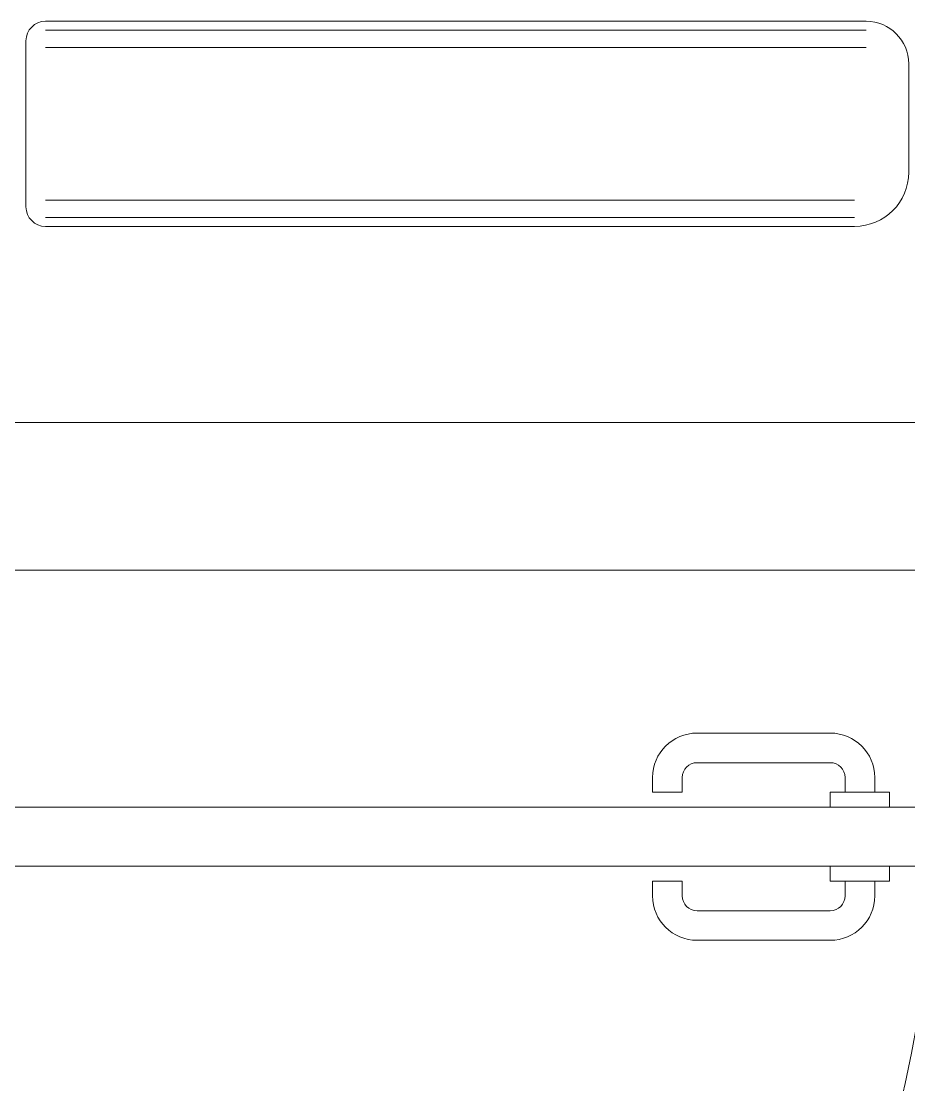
# Model space of a CAD drawing. Extents: x -234346 to 58427, y -132654 to -82394.
# Drawn here: x -135617 to -135017, y -111920 to -111202 of the extents above; entities that cross this region are included whole.
import ezdxf

# ---------------------------------------------------------------- set-up
doc = ezdxf.new("R2010")
doc.units = 0
doc.header["$LTSCALE"] = 8
for name, color, linetype, lineweight in [('72_EGR_EQP_TAG', 9, 'Continuous', 5), ('LOADING', 9, 'Continuous', 5), ('Walls', 9, 'Continuous', 5), ('Wooden Joinery', 9, 'Continuous', 5)]:
    doc.layers.add(name, color=color, linetype=linetype, lineweight=lineweight)

# ---------------------------------------------------------------- blocks, each defined once
blk = doc.blocks.new('A$C72370EFE')
at = {"layer": 'Wooden Joinery'}
for p, q in [((-0.01, -0.03), (-0.01, -0.07)), ((0, -0.03), (-0.01, -0.03)), ((0.04, -0.03), (0.05, -0.03)), ((0.05, -0.03), (0.05, -0.07)), ((-0.01, -0.04), (-0.02, -0.04)), ((0.05, -0.04), (0.06, -0.04)), ((-0.01, -0.06), (-0.02, -0.06)), ((0.05, -0.06), (0.06, -0.06)), ((-0.05, -0.07), (-0.05, -0.16)), ((-0.03, -0.07), (-0.03, -0.16)), ((0, -0.07), (-0.01, -0.07)), ((0.04, -0.07), (0.05, -0.07)), ((0.07, -0.07), (0.07, -0.16)), ((0.09, -0.07), (0.09, -0.16)), ((-0.01, -0.17), (-0.02, -0.17)), ((-0.01, -0.17), (-0.01, -0.19)), ((0.05, -0.17), (0.06, -0.17)), ((0.05, -0.17), (0.05, -0.19)), ((-0.01, -0.19), (-0.02, -0.19)), ((0.05, -0.19), (0.06, -0.19))]:
    blk.add_line(p, q, dxfattribs=at)
for centre, radius, start, end in [((-0.02, -0.07), 0.03, 90, 180), ((0.06, -0.07), 0.03, 0, 90), ((-0.02, -0.07), 0.01, 90, 180), ((0.06, -0.07), 0.01, 0, 90), ((-0.02, -0.16), 0.03, 180, 270), ((-0.02, -0.16), 0.01, 180, 270), ((0.06, -0.16), 0.01, 270, 0), ((0.06, -0.16), 0.03, 270, 0)]:
    blk.add_arc(centre, radius, start, end, dxfattribs=at)
blk = doc.blocks.new('A$C5DAD61B4')
at = {"layer": 'Wooden Joinery'}
blk.add_lwpolyline([(120.01, 859.06), (120.01, 0), (80, 0), (80, 859.06)], close=True, dxfattribs=at)
blk.add_arc((80, 859.06), 859.99, 272.66603, 0, dxfattribs=at)
at = {"layer": 'Wooden Joinery', "xscale": 999.9999999998854, "yscale": 999.9999999998854, "zscale": 999.9999999998854, "rotation": 180}
blk.add_blockref('A$C72370EFE', (120.01, 0), dxfattribs=at)
blk = doc.blocks.new('GF21008-P')
at = {"layer": 'LOADING'}
for p, q in [((0.68432, -0.20374), (0.79645, -0.20374)), ((0.67107, -0.77123), (0.67107, -0.21699)), ((0.67698, -0.77123), (0.67698, -0.21699)), ((0.6888, -0.77123), (0.6888, -0.21699)), ((0.79197, -0.76339), (0.79197, -0.21699)), ((0.80379, -0.76339), (0.80379, -0.21699)), ((0.8097, -0.76339), (0.8097, -0.21699)), ((0.69984, -0.8), (0.77309, -0.8))]:
    blk.add_line(p, q, dxfattribs=at)
for centre, radius, start, end in [((0.68432, -0.21699), 0.01325, 90, 180), ((0.79645, -0.21699), 0.01325, 0, 90), ((0.77309, -0.76339), 0.03661, 270, 0), ((0.69984, -0.77123), 0.02877, 180, 270)]:
    blk.add_arc(centre, radius, start, end, dxfattribs=at)
blk = doc.blocks.new('GF1')
at = {"layer": 'Walls', "color": 9}
for p, q in [((-135859.37, -111472.61), (-132259.37, -111472.61)), ((-135859.37, -111572.61), (-132259.37, -111572.61))]:
    blk.add_line(p, q, dxfattribs=at)
at = {"layer": 'LOADING', "color": 9, "xscale": -1000, "yscale": 1000, "zscale": 1000, "rotation": 90.00000000000017}
blk.add_blockref('GF21008-P', (-135817.32, -110530.5, 0), dxfattribs=at)
at = {"layer": 'Wooden Joinery', "color": 9, "xscale": -1, "rotation": 90}
blk.add_blockref('A$C5DAD61B4', (-135000.3, -111652.61), dxfattribs=at)

msp = doc.modelspace()

# ---------------------------------------------------------------- block references
at = {"layer": '72_EGR_EQP_TAG'}
msp.add_blockref('GF1', (0, 0), dxfattribs=at)

doc.saveas('drawing.dxf')
